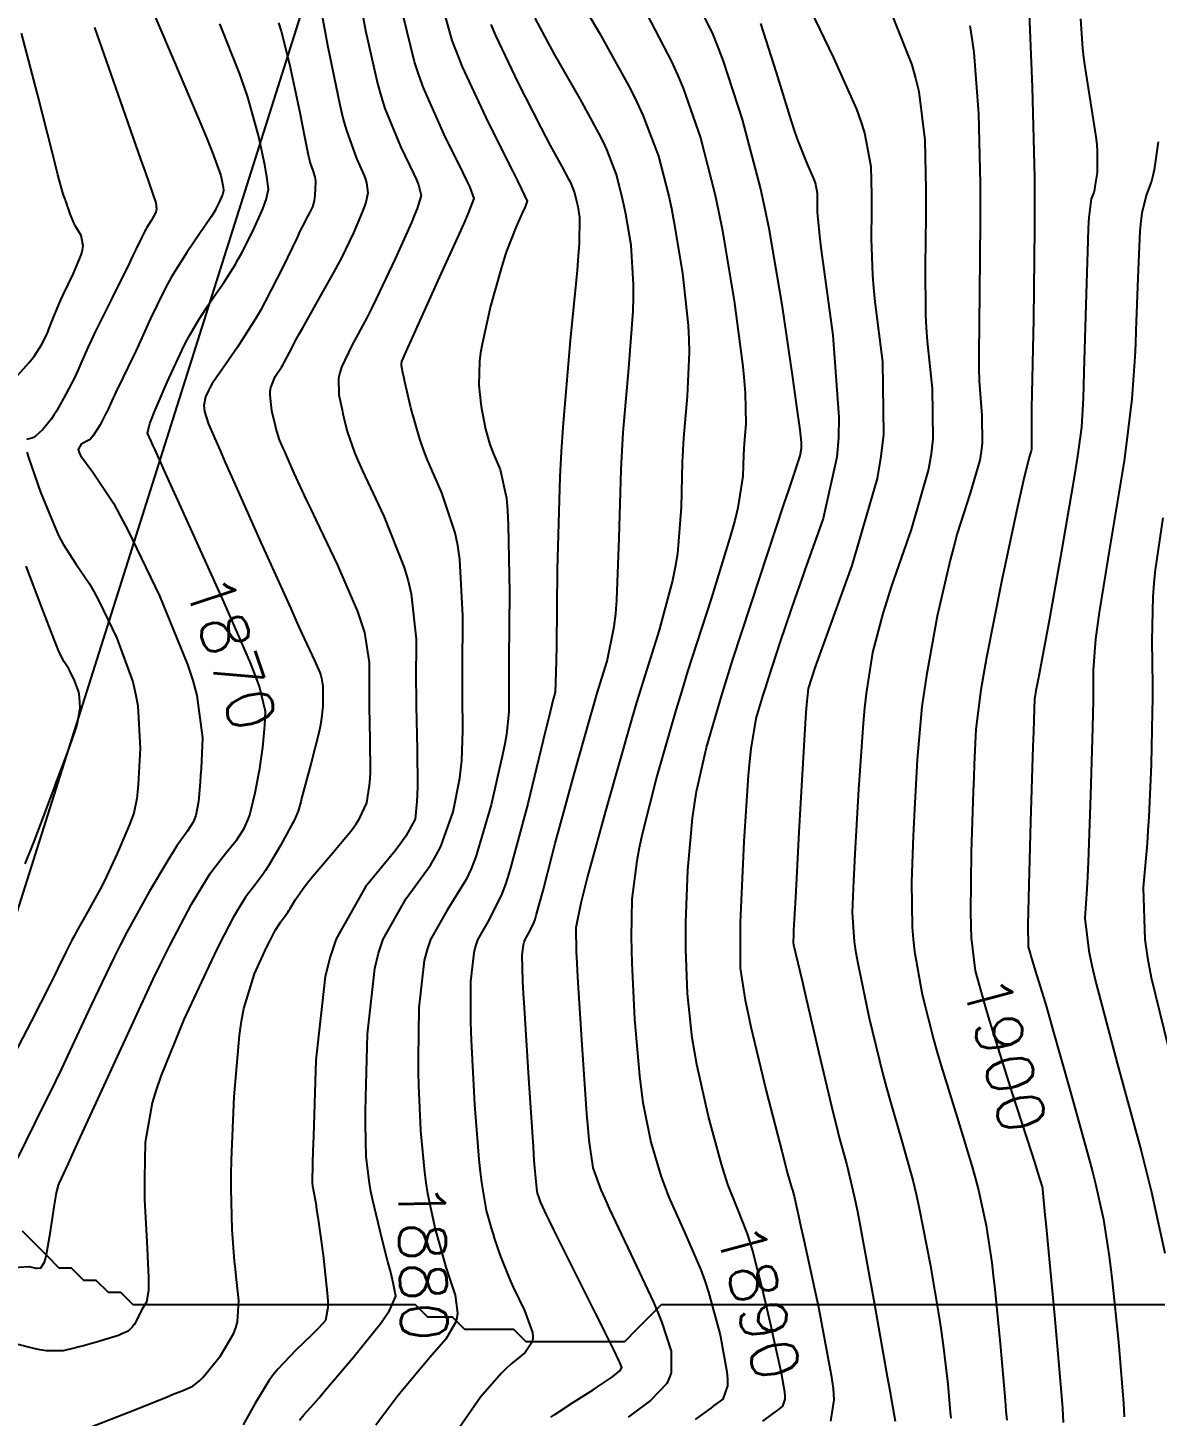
# Model space of a CAD drawing. Header units: metres. Extents: x 837475 to 838479, y 1189012 to 1191015.
# Drawn here: x 838097.3 to 838189.3, y 1189461.3 to 1189574.2 of the extents above; entities that cross this region are included whole.
import ezdxf

# ---------------------------------------------------------------- set-up
doc = ezdxf.new("R2010")
doc.units = ezdxf.units.M
doc.header["$LTSCALE"] = 0.3
for name, color, linetype in [('CORREDORVIA', 70, 'Continuous'), ('COTAS 10', 1, 'Continuous'), ('COTAS INT', 252, 'Continuous'), ('DRENAJE', 5, 'Continuous')]:
    doc.layers.add(name, color=color, linetype=linetype)
doc.styles.get("Standard").update_dxf_attribs({"font": 'simplex.shx'})

msp = doc.modelspace()

# ---------------------------------------------------------------- linework, layer by layer
at = {"layer": 'CORREDORVIA'}
msp.add_lwpolyline([(837910.67578, 1191000.96488), (838157.033, 1190996.193), (838237.174, 1190821.339), (838237.001, 1190602.875), (838240.0305, 1190437.1985), (838223.5365, 1190366.2715), (838212.196, 1190288.9195), (838227.642, 1189916.876), (838080.482, 1189451.8445), (837860.4834, 1189307.12351), (837593.19071, 1189234.39948), (837744.4868, 1189686.6093), (837750.277, 1189933.973), (837710.4905, 1190057.959), (837731.595, 1190134.414), (837885.383, 1190229.429), (837983.18356, 1190344.11971), (837817.55386, 1190502.18733), (837798.03286, 1190660.16958), (837963.57418, 1190795.98182)], close=True, dxfattribs=at)
at = {"layer": 'COTAS 10'}
for points in [[(838130.953, 1189576.42), (838131.862, 1189573.198), (838132.25, 1189572.157), (838132.698, 1189571.052), (838134.811, 1189566.528), (838136.82, 1189562.535), (838137.203, 1189561.766), (838137.51, 1189561.143), (838137.995, 1189560.108), (838137.849, 1189559.731), (838137.759, 1189559.523), (838137.647, 1189559.271), (838137.066, 1189557.986), (838136.312, 1189556.043), (838136.091, 1189555.376), (838135.865, 1189554.653), (838135.007, 1189551.576), (838134.317, 1189548.497), (838134.198, 1189547.773), (838134.11, 1189547.105), (838134.051, 1189545.153), (838134.223, 1189543.636), (838134.28, 1189543.242), (838134.341, 1189542.858), (838134.6, 1189541.563), (838134.955, 1189540.318), (838135.079, 1189539.966), (838135.213, 1189539.611), (838135.785, 1189538.303), (838136.292, 1189535.961), (838136.383, 1189534.955), (838136.454, 1189533.793), (838136.536, 1189528.303), (838136.497, 1189522.854), (838136.492, 1189521.718), (838136.49, 1189520.743), (838136.503, 1189518.569), (838136.299, 1189516.729), (838136.16, 1189515.965), (838135.985, 1189515.092), (838135.057, 1189511.018), (838133.799, 1189506.789), (838133.417, 1189505.817), (838133.02, 1189504.931), (838131.466, 1189502.45), (838130.112, 1189500.064), (838129.842, 1189499.238), (838129.617, 1189498.341), (838129.183, 1189494.504), (838129.117, 1189490.351), (838129.124, 1189489.256), (838129.142, 1189488.183), (838129.297, 1189484.556), (838129.299, 1189484.504), (838129.624, 1189481.129), (838129.749, 1189480.249), (838129.888, 1189479.392), (838130.513, 1189476.493), (838131.198, 1189473.997), (838131.375, 1189473.395), (838131.546, 1189472.83), (838132.116, 1189471.112), (838132.324, 1189469.673), (838132.267, 1189469.285), (838132.16, 1189468.901), (838131.358, 1189467.555), (838130.075, 1189466.045), (838129.665, 1189465.56), (838129.231, 1189465.044), (838127.464, 1189462.937), (838125.682, 1189460.542)], [(838157.176, 1189460.885), (838158.008, 1189461.491), (838158.194, 1189461.628), (838158.361, 1189461.752), (838158.803, 1189462.087), (838158.978, 1189462.653), (838158.977, 1189462.922), (838158.953, 1189463.239), (838158.687, 1189464.791), (838158.203, 1189466.974), (838158.042, 1189467.69), (838157.869, 1189468.454), (838157.148, 1189471.615), (838156.357, 1189474.712), (838156.141, 1189475.436), (838155.926, 1189476.102), (838155.159, 1189478.026), (838154.326, 1189480.136), (838154.07, 1189480.919), (838154.045, 1189481.001), (838153.803, 1189481.789), (838152.746, 1189485.652), (838151.795, 1189489.878), (838151.595, 1189490.978), (838151.423, 1189492.046), (838151.029, 1189495.652), (838150.903, 1189499.262), (838150.9, 1189500.334), (838150.91, 1189501.438), (838151.063, 1189505.686), (838151.441, 1189509.928), (838151.594, 1189511.029), (838151.768, 1189512.097), (838152.57, 1189515.686), (838153.802, 1189519.846), (838154.247, 1189521.274), (838154.738, 1189522.823), (838156.884, 1189529.412), (838158.879, 1189535.43), (838159.275, 1189536.618), (838159.602, 1189537.598), (838160.215, 1189539.412), (838160.317, 1189540.016), (838160.322, 1189540.234), (838160.317, 1189540.474), (838160.215, 1189541.523), (838159.89, 1189543.782), (838159.745, 1189544.785), (838159.575, 1189545.951), (838158.763, 1189551.523), (838157.677, 1189557.898), (838157.335, 1189559.57), (838156.974, 1189561.202), (838155.522, 1189566.759), (838153.966, 1189571.512), (838153.54, 1189572.638), (838153.117, 1189573.681), (838151.605, 1189576.759)], [(838178.846, 1189575.392), (838179.097, 1189569.386), (838179.265, 1189562.021), (838179.282, 1189559.977), (838179.285, 1189557.931), (838179.189, 1189550.522), (838179.054, 1189544.472), (838179.033, 1189543.283), (838179.019, 1189542.304), (838179.03, 1189540.522), (838179.037, 1189540.085), (838179.021, 1189539.954), (838178.997, 1189539.819), (838178.846, 1189539.294), (838178.383, 1189537.424), (838178.162, 1189536.441), (838177.901, 1189535.256), (838176.626, 1189529.294), (838175.365, 1189523.007), (838175.114, 1189521.616), (838174.905, 1189520.378), (838174.503, 1189517.171), (838174.366, 1189514.29), (838174.325, 1189513.256), (838174.281, 1189512.121), (838174.111, 1189507.171), (838174.055, 1189502.274), (838174.083, 1189501.172), (838174.086, 1189501.126), (838174.13, 1189500.18), (838174.457, 1189497.517), (838175.193, 1189494.8), (838175.498, 1189493.775), (838175.846, 1189492.632), (838177.466, 1189487.517), (838178.999, 1189482.773), (838179.292, 1189481.864), (838179.529, 1189481.129), (838179.909, 1189479.937), (838179.922, 1189479.827), (838179.927, 1189479.774), (838179.933, 1189479.712), (838179.96, 1189479.411), (838180.123, 1189477.666), (838180.215, 1189476.695), (838180.327, 1189475.511), (838180.9, 1189469.474), (838181.447, 1189463.227), (838181.543, 1189461.912), (838181.615, 1189460.777)], [(838095.789, 1189473.35), (838097.461, 1189473.443), (838097.895, 1189473.346), (838098.002, 1189473.333), (838098.103, 1189473.327), (838098.42, 1189473.353), (838098.706, 1189473.82), (838098.786, 1189474.091), (838098.868, 1189474.424), (838099.168, 1189476.137), (838099.434, 1189477.931), (838099.493, 1189478.314), (838099.547, 1189478.647), (838099.688, 1189479.44), (838099.784, 1189479.846), (838099.809, 1189479.936), (838099.832, 1189480.015), (838099.909, 1189480.219), (838100.653, 1189481.834), (838101.097, 1189482.803), (838101.645, 1189483.998), (838104.48, 1189490.199), (838107.562, 1189496.82), (838108.265, 1189498.28), (838108.902, 1189499.578), (838110.657, 1189502.92), (838111.891, 1189504.946), (838112.199, 1189505.415), (838112.492, 1189505.844), (838113.429, 1189507.059), (838114.176, 1189507.949), (838114.348, 1189508.172), (838114.506, 1189508.386), (838114.955, 1189509.075), (838115.307, 1189509.903), (838115.404, 1189510.204), (838115.502, 1189510.536), (838115.851, 1189511.993), (838116.157, 1189513.566), (838116.227, 1189513.97), (838116.29, 1189514.362), (838116.465, 1189515.666), (838116.58, 1189516.857), (838116.606, 1189517.178), (838116.63, 1189517.496), (838116.694, 1189518.61), (838116.209, 1189520.63), (838115.886, 1189521.518), (838115.482, 1189522.55), (838113.341, 1189527.464), (838110.985, 1189532.626), (838110.495, 1189533.703), (838110.444, 1189533.814), (838109.952, 1189534.898), (838108.578, 1189537.94), (838107.708, 1189539.884), (838107.534, 1189540.275), (838107.388, 1189540.602), (838107.102, 1189541.254), (838107.285, 1189542.031), (838107.435, 1189542.438), (838107.628, 1189542.928), (838108.683, 1189545.389), (838109.898, 1189548.013), (838110.192, 1189548.605), (838110.468, 1189549.139), (838111.309, 1189550.583), (838112.059, 1189551.684), (838112.276, 1189552.002), (838112.498, 1189552.325), (838113.335, 1189553.539), (838114.222, 1189554.944), (838114.474, 1189555.388), (838114.73, 1189555.855), (838115.681, 1189557.743), (838116.463, 1189559.499), (838116.613, 1189559.884), (838116.733, 1189560.226), (838116.926, 1189561.093), (838116.805, 1189562.115), (838116.728, 1189562.555), (838116.632, 1189563.062), (838116.128, 1189565.456), (838115.261, 1189568.575), (838114.936, 1189569.538), (838114.575, 1189570.544), (838112.965, 1189574.539)]]:
    msp.add_lwpolyline(points, dxfattribs=at)
at = {"layer": 'COTAS INT'}
for points in [[(838124.085, 1189578.021), (838124.83, 1189573.997), (838125.799, 1189569.691), (838126.1, 1189568.638), (838126.416, 1189567.646), (838127.679, 1189564.568), (838128.764, 1189562.322), (838128.968, 1189561.855), (838129.131, 1189561.455), (838129.37, 1189560.57), (838129.023, 1189559.509), (838128.816, 1189558.998), (838128.561, 1189558.393), (838127.237, 1189555.422), (838125.7, 1189552.163), (838125.311, 1189551.376), (838124.938, 1189550.638), (838123.72, 1189548.39), (838122.878, 1189546.602), (838122.741, 1189546.154), (838122.645, 1189545.726), (838122.649, 1189544.353), (838122.921, 1189543.144), (838122.995, 1189542.82), (838123.068, 1189542.5), (838123.326, 1189541.385), (838123.938, 1189539.668), (838124.235, 1189538.969), (838124.586, 1189538.173), (838126.315, 1189534.49), (838127.987, 1189530.331), (838128.304, 1189529.235), (838128.557, 1189528.163), (838128.942, 1189524.49), (838128.936, 1189520.973), (838128.943, 1189519.999), (838128.953, 1189519.025), (838129.022, 1189515.507), (838129.054, 1189512.5), (838129.041, 1189511.848), (838129.019, 1189511.275), (838128.861, 1189509.859), (838128.11, 1189508.465), (838127.715, 1189507.906), (838127.238, 1189507.271), (838124.838, 1189504.353), (838122.433, 1189500.114), (838121.953, 1189498.647), (838121.553, 1189497.053), (838120.782, 1189490.235), (838120.588, 1189484.048), (838120.552, 1189482.852), (838120.523, 1189481.88), (838120.485, 1189480.235), (838120.511, 1189480.024), (838120.523, 1189479.957), (838120.537, 1189479.885), (838120.607, 1189479.592), (838120.777, 1189478.6), (838120.853, 1189478.087), (838120.943, 1189477.472), (838121.377, 1189474.39), (838121.724, 1189471.288), (838121.76, 1189470.66), (838121.769, 1189470.131), (838121.585, 1189469.055), (838120.995, 1189468.43), (838120.748, 1189468.186), (838120.466, 1189467.911), (838119.148, 1189466.66), (838117.693, 1189465.107), (838117.325, 1189464.641), (838116.973, 1189464.16), (838115.824, 1189462.293), (838114.882, 1189460.585)], [(838141.568, 1189577.709), (838143.885, 1189573.778), (838146.369, 1189569.28), (838146.918, 1189568.167), (838147.408, 1189567.111), (838148.676, 1189563.778), (838149.511, 1189560.519), (838149.726, 1189559.511), (838149.935, 1189558.456), (838150.634, 1189554.265), (838151.091, 1189549.999), (838151.148, 1189548.897), (838151.174, 1189547.83), (838151.017, 1189544.265), (838150.723, 1189540.847), (838150.663, 1189539.873), (838150.613, 1189538.887), (838150.509, 1189535.228), (838150.21, 1189531.421), (838150.036, 1189530.342), (838149.823, 1189529.252), (838148.725, 1189525.228), (838147.251, 1189520.555), (838146.802, 1189519.056), (838146.334, 1189517.469), (838144.494, 1189510.996), (838142.91, 1189505.173), (838142.605, 1189503.995), (838142.356, 1189503.005), (838141.939, 1189500.996), (838141.987, 1189499.063), (838142.033, 1189498.119), (838142.092, 1189496.999), (838142.423, 1189491.481), (838142.82, 1189485.888), (838142.921, 1189484.721), (838143.019, 1189483.72), (838143.339, 1189481.481), (838143.994, 1189479.7), (838144.302, 1189478.987), (838144.666, 1189478.18), (838146.436, 1189474.469), (838148.231, 1189470.621), (838148.611, 1189469.727), (838148.939, 1189468.907), (838149.699, 1189466.563), (838149.702, 1189464.816), (838149.553, 1189464.372), (838149.34, 1189463.945), (838148.026, 1189462.546), (838146.533, 1189461.443), (838146.206, 1189461.202)], [(838106.818, 1189577.223), (838109.203, 1189571.619), (838111.52, 1189566.182), (838111.978, 1189565.076), (838112.355, 1189564.143), (838113.054, 1189562.212), (838113.197, 1189561.534), (838113.224, 1189561.39), (838113.246, 1189561.266), (838113.28, 1189560.976), (838113.225, 1189560.731), (838113.191, 1189560.634), (838113.149, 1189560.525), (838112.928, 1189560.027), (838112.658, 1189559.493), (838112.586, 1189559.361), (838112.514, 1189559.235), (838112.263, 1189558.837), (838111.812, 1189558.177), (838111.614, 1189557.886), (838111.385, 1189557.549), (838110.293, 1189555.938), (838109.05, 1189553.95), (838108.726, 1189553.374), (838108.41, 1189552.787), (838107.339, 1189550.577), (838106.382, 1189548.457), (838106.136, 1189547.927), (838105.9, 1189547.422), (838105.119, 1189545.803), (838104.519, 1189544.582), (838104.396, 1189544.328), (838104.293, 1189544.11), (838104.078, 1189543.624), (838103.893, 1189543.21), (838103.808, 1189543.037), (838103.71, 1189542.839), (838103.232, 1189541.913), (838102.648, 1189541.009), (838102.481, 1189540.824), (838102.312, 1189540.668), (838101.686, 1189540.341), (838101.443, 1189539.908), (838101.516, 1189539.686), (838101.649, 1189539.419), (838102.636, 1189538.085), (838104.309, 1189535.55), (838104.875, 1189534.527), (838105.486, 1189533.365), (838108.062, 1189528.005), (838110.344, 1189522.42), (838110.769, 1189521.115), (838111.105, 1189519.915), (838111.568, 1189516.454), (838111.444, 1189513.973), (838111.408, 1189513.391), (838111.372, 1189512.855), (838111.238, 1189511.295), (838111.013, 1189510.148), (838110.919, 1189509.872), (838110.812, 1189509.613), (838110.311, 1189508.829), (838109.482, 1189507.68), (838109.167, 1189507.192), (838108.816, 1189506.631), (838107.241, 1189503.988), (838105.405, 1189500.65), (838104.888, 1189499.65), (838104.368, 1189498.618), (838102.462, 1189494.614), (838100.588, 1189490.588), (838100.088, 1189489.541), (838099.597, 1189488.524), (838097.891, 1189485.095), (838096.514, 1189482.268)], [(838102.498, 1189460.418), (838105.557, 1189461.618), (838108.627, 1189462.839), (838109.245, 1189463.085), (838109.762, 1189463.293), (838110.788, 1189463.712), (838111.356, 1189464.191), (838111.584, 1189464.437), (838111.842, 1189464.731), (838113.028, 1189466.199), (838114.098, 1189467.976), (838114.283, 1189468.464), (838114.42, 1189468.951), (838114.512, 1189470.697), (838114.296, 1189472.637), (838114.238, 1189473.246), (838114.182, 1189473.886), (838113.986, 1189476.457), (838113.894, 1189479.803), (838113.903, 1189480.931), (838113.927, 1189482.147), (838114.139, 1189487.268), (838114.58, 1189492.264), (838114.749, 1189493.401), (838114.937, 1189494.432), (838115.784, 1189497.268), (838116.641, 1189499.109), (838116.835, 1189499.513), (838117.011, 1189499.872), (838117.489, 1189500.785), (838117.821, 1189501.329), (838117.904, 1189501.455), (838117.982, 1189501.57), (838118.234, 1189501.897), (838118.509, 1189502.268), (838118.603, 1189502.411), (838118.704, 1189502.572), (838119.13, 1189503.3), (838119.884, 1189504.393), (838120.191, 1189504.785), (838120.54, 1189505.215), (838122.156, 1189507.087), (838123.737, 1189509.005), (838124.063, 1189509.463), (838124.342, 1189509.89), (838124.947, 1189511.168), (838125.167, 1189512.602), (838125.202, 1189513.127), (838125.226, 1189513.708), (838125.221, 1189516.268), (838125.163, 1189519.015), (838125.153, 1189519.713), (838125.146, 1189520.384), (838125.145, 1189522.583), (838124.763, 1189525.029), (838124.515, 1189525.856), (838124.207, 1189526.748), (838122.583, 1189530.507), (838120.809, 1189534.2), (838120.405, 1189535.05), (838120.04, 1189535.824), (838119.037, 1189537.996), (838118.396, 1189539.433), (838118.258, 1189539.745), (838118.137, 1189540.019), (838117.845, 1189540.697), (838117.639, 1189541.322), (838117.573, 1189541.563), (838117.502, 1189541.834), (838117.213, 1189543.056), (838117.063, 1189544.345), (838117.08, 1189544.657), (838117.123, 1189544.949), (838117.489, 1189545.844), (838117.99, 1189546.615), (838118.117, 1189546.829), (838118.24, 1189547.044), (838118.642, 1189547.821), (838119.22, 1189548.929), (838119.452, 1189549.352), (838119.717, 1189549.825), (838120.936, 1189551.955), (838122.255, 1189554.307), (838122.582, 1189554.922), (838122.893, 1189555.52), (838123.879, 1189557.547), (838124.594, 1189559.215), (838124.734, 1189559.587), (838124.85, 1189559.921), (838125.058, 1189560.802), (838124.941, 1189561.611), (838124.851, 1189561.899), (838124.736, 1189562.215), (838124.113, 1189563.588), (838123.276, 1189565.943), (838123.025, 1189566.879), (838122.767, 1189567.938), (838121.769, 1189572.786), (838120.919, 1189577.357)], [(838147.745, 1189575.268), (838149.743, 1189571.48), (838150.229, 1189570.402), (838150.687, 1189569.312), (838152.099, 1189565.268), (838153.262, 1189560.724), (838153.563, 1189559.318), (838153.854, 1189557.847), (838154.829, 1189552.002), (838155.531, 1189546.658), (838155.651, 1189545.503), (838155.738, 1189544.49), (838155.782, 1189542.002), (838155.644, 1189540.398), (838155.616, 1189539.94), (838155.593, 1189539.478), (838155.544, 1189537.759), (838155.134, 1189535.159), (838154.883, 1189534.139), (838154.572, 1189532.99), (838152.95, 1189527.759), (838151.048, 1189521.851), (838150.561, 1189520.275), (838150.09, 1189518.725), (838148.532, 1189513.341), (838147.339, 1189508.635), (838147.099, 1189507.512), (838146.899, 1189506.466), (838146.501, 1189503.341), (838146.449, 1189500.25), (838146.466, 1189499.227), (838146.498, 1189498.131), (838146.726, 1189493.566), (838147.121, 1189488.967), (838147.258, 1189487.849), (838147.407, 1189486.799), (838148.043, 1189483.566), (838148.899, 1189480.745), (838149.186, 1189479.953), (838149.496, 1189479.158), (838150.797, 1189476.247), (838152.121, 1189473.178), (838152.445, 1189472.282), (838152.75, 1189471.366), (838153.699, 1189467.89), (838154.235, 1189464.894), (838154.28, 1189464.28), (838154.281, 1189463.76), (838153.911, 1189462.66), (838153.163, 1189462.11), (838152.926, 1189461.937), (838152.675, 1189461.754), (838151.661, 1189461.017)], [(838161.044, 1189575.659), (838162.928, 1189571.788), (838164.787, 1189567.603), (838165.149, 1189566.607), (838165.444, 1189565.682), (838165.957, 1189562.928), (838166.009, 1189560.631), (838166.015, 1189559.993), (838166.016, 1189559.355), (838165.985, 1189557.043), (838166.092, 1189554.101), (838166.179, 1189553.065), (838166.292, 1189551.933), (838166.906, 1189547.043), (838166.998, 1189541.146), (838166.781, 1189539.379), (838166.459, 1189537.552), (838164.42, 1189530.471), (838162.214, 1189524.397), (838161.786, 1189523.206), (838161.438, 1189522.228), (838160.842, 1189520.471), (838160.722, 1189519.173), (838160.674, 1189518.485), (838160.62, 1189517.655), (838160.371, 1189513.469), (838160.109, 1189508.824), (838160.046, 1189507.704), (838159.987, 1189506.656), (838159.812, 1189503.469), (838159.695, 1189501.257), (838159.673, 1189500.823), (838159.656, 1189500.466), (838159.634, 1189499.823), (838159.668, 1189499.605), (838159.687, 1189499.516), (838159.709, 1189499.416), (838159.823, 1189498.951), (838160.198, 1189497.378), (838160.386, 1189496.578), (838160.609, 1189495.62), (838161.72, 1189490.848), (838162.888, 1189485.918), (838163.149, 1189484.862), (838163.382, 1189483.939), (838163.996, 1189481.72), (838164.604, 1189479.182), (838164.833, 1189478.059), (838165.089, 1189476.753), (838166.231, 1189470.516), (838167.291, 1189464.521), (838167.494, 1189463.367), (838167.657, 1189462.432), (838167.923, 1189460.885)], [(838117.754, 1189574.638), (838117.957, 1189573.952), (838118.637, 1189571.254), (838119.211, 1189568.605), (838119.348, 1189567.95), (838119.476, 1189567.329), (838119.861, 1189565.369), (838120.163, 1189563.888), (838120.239, 1189563.568), (838120.312, 1189563.289), (838120.547, 1189562.608), (838120.708, 1189562.108), (838120.734, 1189561.943), (838120.751, 1189561.767), (838120.746, 1189561.033), (838120.676, 1189560.332), (838120.652, 1189560.176), (838120.627, 1189560.037), (838120.52, 1189559.671), (838120.388, 1189559.399), (838120.347, 1189559.319), (838120.303, 1189559.236), (838120.126, 1189558.92), (838119.698, 1189558.079), (838119.495, 1189557.665), (838119.257, 1189557.172), (838118.093, 1189554.74), (838116.676, 1189551.952), (838116.277, 1189551.235), (838115.877, 1189550.542), (838114.407, 1189548.24), (838113.184, 1189546.473), (838112.938, 1189546.118), (838112.733, 1189545.82), (838112.326, 1189545.229), (838112.158, 1189544.94), (838112.102, 1189544.833), (838112.044, 1189544.715), (838111.801, 1189544.19), (838111.677, 1189543.486), (838111.694, 1189543.255), (838111.732, 1189543.008), (838112.055, 1189541.986), (838112.994, 1189539.823), (838113.421, 1189538.858), (838113.92, 1189537.734), (838116.325, 1189532.35), (838118.744, 1189526.972), (838119.251, 1189525.852), (838119.687, 1189524.891), (838120.677, 1189522.753), (838121.102, 1189521.768), (838121.183, 1189521.534), (838121.248, 1189521.318), (838121.348, 1189520.677), (838121.348, 1189520.101), (838121.35, 1189519.925), (838121.353, 1189519.742), (838121.368, 1189519.022), (838121.234, 1189517.853), (838121.142, 1189517.387), (838121.026, 1189516.859), (838120.412, 1189514.435), (838119.783, 1189512.112), (838119.658, 1189511.647), (838119.555, 1189511.259), (838119.361, 1189510.499), (838119.105, 1189509.916), (838118.963, 1189509.639), (838118.789, 1189509.312), (838117.903, 1189507.712), (838116.924, 1189506.043), (838116.691, 1189505.673), (838116.474, 1189505.342), (838115.832, 1189504.478), (838115.237, 1189503.707), (838115.051, 1189503.435), (838114.856, 1189503.138), (838114.073, 1189501.853), (838112.943, 1189499.697), (838112.529, 1189498.851), (838112.071, 1189497.896), (838110.049, 1189493.55), (838108.162, 1189488.944), (838107.789, 1189487.825), (838107.481, 1189486.775), (838106.907, 1189483.55), (838106.833, 1189480.621), (838106.839, 1189479.758), (838106.858, 1189478.872), (838107.022, 1189475.482), (838107.168, 1189472.574), (838107.174, 1189471.992), (838107.166, 1189471.506), (838107.012, 1189470.556), (838106.754, 1189470.172), (838106.68, 1189470.044), (838106.604, 1189469.905), (838106.321, 1189469.325), (838106.02, 1189468.761), (838105.934, 1189468.634), (838105.846, 1189468.519), (838105.516, 1189468.208), (838104.957, 1189467.942), (838104.724, 1189467.855), (838104.458, 1189467.763), (838103.217, 1189467.384), (838101.869, 1189467.01), (838101.534, 1189466.92), (838101.217, 1189466.837), (838100.215, 1189466.588), (838098.863, 1189466.604), (838098.326, 1189466.688), (838097.718, 1189466.806), (838094.936, 1189467.52)], [(838102.785, 1189574.242), (838104.686, 1189568.83), (838106.523, 1189563.548), (838106.887, 1189562.499), (838107.189, 1189561.629), (838107.761, 1189559.98), (838107.811, 1189559.471), (838107.783, 1189559.319), (838107.738, 1189559.163), (838107.427, 1189558.562), (838107.046, 1189557.97), (838106.957, 1189557.82), (838106.874, 1189557.675), (838106.635, 1189557.203), (838106.145, 1189556.18), (838105.905, 1189555.689), (838105.619, 1189555.108), (838104.206, 1189552.256), (838102.789, 1189549.374), (838102.5, 1189548.774), (838102.256, 1189548.259), (838101.748, 1189547.112), (838101.419, 1189546.338), (838101.287, 1189546.059), (838101.137, 1189545.751), (838100.45, 1189544.405), (838099.674, 1189543.037), (838099.469, 1189542.716), (838099.268, 1189542.419), (838098.575, 1189541.557), (838097.965, 1189541.005), (838097.816, 1189540.905), (838097.675, 1189540.828), (838097.239, 1189540.737)], [(838119.449, 1189460.943), (838119.821, 1189461.395), (838120.633, 1189462.295), (838121.03, 1189462.755), (838121.501, 1189463.306), (838123.823, 1189466.057), (838126.067, 1189468.859), (838126.489, 1189469.441), (838126.733, 1189469.804), (838126.824, 1189469.94), (838127.311, 1189471.045), (838127.083, 1189472.127), (838126.967, 1189472.611), (838126.827, 1189473.175), (838126.655, 1189473.846), (838126.129, 1189475.88), (838125.423, 1189478.838), (838125.278, 1189479.562), (838125.155, 1189480.245), (838124.892, 1189482.369), (838124.833, 1189485.032), (838124.838, 1189486.054), (838124.853, 1189487.2), (838124.983, 1189492.369), (838125.585, 1189497.697), (838125.897, 1189498.943), (838126.272, 1189500.089), (838128.152, 1189503.401), (838130.129, 1189506.101), (838130.566, 1189506.861), (838130.955, 1189507.627), (838131.959, 1189510.439), (838132.502, 1189513.184), (838132.6, 1189513.907), (838132.676, 1189514.614), (838132.762, 1189517.038), (838132.722, 1189519.884), (838132.717, 1189520.859), (838132.716, 1189521.914), (838132.739, 1189526.397), (838132.506, 1189530.978), (838132.344, 1189532.095), (838132.14, 1189533.146), (838131.05, 1189536.397), (838129.833, 1189539.175), (838129.549, 1189539.929), (838129.287, 1189540.676), (838128.532, 1189543.318), (838128.042, 1189545.425), (838127.948, 1189545.834), (838127.872, 1189546.167), (838127.747, 1189546.743), (838127.75, 1189546.844), (838127.754, 1189546.879), (838127.761, 1189546.917), (838127.797, 1189547.077), (838128.279, 1189548.195), (838128.566, 1189548.836), (838128.921, 1189549.621), (838130.757, 1189553.653), (838132.588, 1189557.703), (838132.939, 1189558.498), (838133.222, 1189559.152), (838133.683, 1189560.339), (838133.321, 1189561.299), (838133.085, 1189561.811), (838132.792, 1189562.429), (838131.245, 1189565.548), (838129.557, 1189569.349), (838129.175, 1189570.398), (838128.83, 1189571.444), (838127.892, 1189575.209)], [(838135.038, 1189574.485), (838135.414, 1189573.597), (838137.228, 1189569.78), (838139.096, 1189566.12), (838139.506, 1189565.33), (838139.87, 1189564.638), (838140.797, 1189562.946), (838141.336, 1189561.973), (838141.454, 1189561.733), (838141.56, 1189561.507), (838141.831, 1189560.797), (838142.007, 1189560.11), (838142.053, 1189559.897), (838142.097, 1189559.674), (838142.244, 1189558.79), (838142.212, 1189556.68), (838142.143, 1189555.684), (838142.048, 1189554.511), (838141.486, 1189548.79), (838140.88, 1189541.746), (838140.757, 1189539.739), (838140.653, 1189537.707), (838140.44, 1189530.165), (838140.362, 1189523.945), (838140.343, 1189522.747), (838140.326, 1189521.776), (838140.275, 1189520.165), (838140.223, 1189520), (838140.206, 1189519.942), (838140.188, 1189519.879), (838140.11, 1189519.604), (838139.739, 1189518.111), (838139.536, 1189517.28), (838139.289, 1189516.268), (838138.034, 1189511.102), (838136.599, 1189505.767), (838136.238, 1189504.649), (838135.893, 1189503.685), (838134.78, 1189501.498), (838133.952, 1189500.039), (838133.787, 1189499.534), (838133.649, 1189498.985), (838133.384, 1189496.638), (838133.382, 1189493.503), (838133.411, 1189492.457), (838133.452, 1189491.335), (838133.706, 1189486.638), (838134.057, 1189482.154), (838134.159, 1189481.166), (838134.263, 1189480.287), (838134.656, 1189478.025), (838135.083, 1189476.506), (838135.208, 1189476.096), (838135.336, 1189475.69), (838135.824, 1189474.261), (838136.434, 1189472.735), (838136.638, 1189472.268), (838136.858, 1189471.782), (838137.782, 1189469.865), (838138.412, 1189468.1), (838138.447, 1189467.71), (838138.421, 1189467.362), (838137.825, 1189466.461), (838136.665, 1189465.525), (838136.284, 1189465.156), (838135.877, 1189464.739), (838134.191, 1189462.833), (838132.246, 1189459.997)], [(838139.913, 1189461.194), (838140.232, 1189461.416), (838141.766, 1189462.415), (838143.364, 1189463.434), (838143.724, 1189463.67), (838144.048, 1189463.884), (838144.919, 1189464.489), (838145.427, 1189464.891), (838145.521, 1189464.977), (838145.596, 1189465.053), (838145.7, 1189465.236), (838145.585, 1189465.518), (838145.522, 1189465.656), (838145.445, 1189465.819), (838145.055, 1189466.625), (838144.269, 1189468.209), (838143.942, 1189468.863), (838143.568, 1189469.61), (838141.826, 1189473.088), (838140.154, 1189476.437), (838139.825, 1189477.104), (838139.555, 1189477.656), (838139.061, 1189478.71), (838138.952, 1189479.031), (838138.923, 1189479.122), (838138.895, 1189479.215), (838138.799, 1189479.556), (838138.638, 1189481.181), (838138.569, 1189482.082), (838138.489, 1189483.179), (838138.114, 1189488.773), (838137.762, 1189494.486), (838137.697, 1189495.659), (838137.647, 1189496.655), (838137.585, 1189498.773), (838137.682, 1189499.63), (838137.732, 1189499.83), (838137.792, 1189500.014), (838138.094, 1189500.547), (838138.501, 1189501.345), (838138.627, 1189501.697), (838138.758, 1189502.106), (838139.282, 1189504.053), (838140.011, 1189506.913), (838140.271, 1189507.896), (838140.558, 1189508.962), (838141.804, 1189513.506), (838143.076, 1189518.01), (838143.379, 1189519.051), (838143.661, 1189520.002), (838144.5, 1189522.696), (838145.075, 1189525.514), (838145.19, 1189526.544), (838145.286, 1189527.683), (838145.475, 1189532.696), (838145.633, 1189538.297), (838145.71, 1189539.806), (838145.801, 1189541.296), (838146.251, 1189546.527), (838146.611, 1189551.171), (838146.645, 1189552.291), (838146.652, 1189553.339), (838146.439, 1189556.527), (838146.016, 1189559.065), (838145.889, 1189559.704), (838145.759, 1189560.314), (838145.254, 1189562.288), (838144.476, 1189564.323), (838144.173, 1189564.973), (838143.832, 1189565.66), (838142.288, 1189568.452), (838140.639, 1189571.305), (838140.233, 1189572.03), (838139.849, 1189572.726), (838138.646, 1189575.008)], [(838156.988, 1189574.581), (838158.249, 1189570.594), (838159.471, 1189566.635), (838159.756, 1189565.774), (838160.018, 1189565.014), (838160.775, 1189563.12), (838161.267, 1189562.012), (838161.363, 1189561.749), (838161.441, 1189561.504), (838161.577, 1189560.775), (838161.591, 1189560.167), (838161.592, 1189559.998), (838161.592, 1189559.829), (838161.584, 1189559.217), (838161.772, 1189557.311), (838161.895, 1189556.326), (838162.049, 1189555.143), (838162.865, 1189549.217), (838163.364, 1189542.538), (838163.319, 1189540.879), (838163.194, 1189539.302), (838162.082, 1189534.297), (838160.553, 1189530.046), (838160.165, 1189528.945), (838159.793, 1189527.877), (838158.577, 1189524.297), (838157.598, 1189521.289), (838157.374, 1189520.582), (838157.171, 1189519.93), (838156.608, 1189518.03), (838156.197, 1189515.559), (838156.089, 1189514.546), (838155.983, 1189513.39), (838155.625, 1189508.03), (838155.372, 1189502.626), (838155.333, 1189501.442), (838155.308, 1189500.394), (838155.331, 1189497.737), (838155.724, 1189495.126), (838155.932, 1189494.106), (838156.184, 1189492.957), (838157.449, 1189487.737), (838158.708, 1189482.834), (838158.954, 1189481.885), (838159.157, 1189481.114), (838159.52, 1189479.804), (838159.596, 1189479.614), (838159.618, 1189479.548), (838159.639, 1189479.476), (838159.717, 1189479.169), (838160.068, 1189477.576), (838160.262, 1189476.693), (838160.497, 1189475.619), (838161.693, 1189470.144), (838162.738, 1189464.63), (838162.878, 1189463.532), (838162.953, 1189462.618), (838162.684, 1189460.866)], [(838167.733, 1189575.081), (838169.29, 1189571.203), (838169.598, 1189570.121), (838169.854, 1189569.035), (838170.337, 1189565.081), (838170.428, 1189561.094), (838170.437, 1189559.988), (838170.439, 1189558.88), (838170.387, 1189554.87), (838170.413, 1189550.892), (838170.464, 1189549.804), (838170.534, 1189548.723), (838170.947, 1189544.87), (838171.011, 1189540.792), (838170.861, 1189539.57), (838170.638, 1189538.308), (838169.229, 1189533.412), (838167.603, 1189528.739), (838167.245, 1189527.618), (838166.926, 1189526.571), (838166.103, 1189523.412), (838165.582, 1189520.075), (838165.453, 1189518.916), (838165.33, 1189517.655), (838164.942, 1189512.251), (838164.654, 1189507.025), (838164.594, 1189505.876), (838164.543, 1189504.857), (838164.429, 1189502.251), (838164.61, 1189499.86), (838164.744, 1189498.976), (838164.914, 1189497.995), (838165.831, 1189493.652), (838166.94, 1189489.094), (838167.231, 1189487.978), (838167.516, 1189486.926), (838168.486, 1189483.652), (838169.402, 1189480.379), (838169.653, 1189479.327), (838169.902, 1189478.212), (838170.79, 1189473.657), (838171.543, 1189469.136), (838171.707, 1189468.042), (838171.851, 1189467.017), (838172.209, 1189463.886), (838172.414, 1189461.608), (838172.461, 1189461.122)], [(838174, 1189574.382), (838174.188, 1189573.35), (838174.35, 1189572.214), (838174.717, 1189567.234), (838174.847, 1189561.558), (838174.859, 1189559.982), (838174.862, 1189558.405), (838174.788, 1189552.696), (838174.733, 1189547.682), (838174.748, 1189546.543), (838174.777, 1189545.513), (838174.989, 1189542.696), (838175.024, 1189540.439), (838174.941, 1189539.762), (838174.818, 1189539.063), (838174.037, 1189536.353), (838172.993, 1189533.082), (838172.703, 1189532.029), (838172.414, 1189530.913), (838171.365, 1189526.353), (838170.474, 1189521.541), (838170.283, 1189520.266), (838170.118, 1189519.016), (838169.723, 1189514.711), (838169.51, 1189510.657), (838169.459, 1189509.566), (838169.412, 1189508.489), (838169.27, 1189504.711), (838169.332, 1189501.067), (838169.413, 1189500.074), (838169.522, 1189499.088), (838170.144, 1189495.585), (838171.067, 1189491.947), (838171.365, 1189490.877), (838171.681, 1189489.779), (838172.976, 1189485.585), (838174.201, 1189481.576), (838174.473, 1189480.595), (838174.715, 1189479.671), (838175.35, 1189476.797), (838175.796, 1189473.751), (838175.92, 1189472.718), (838176.044, 1189471.602), (838176.496, 1189466.886), (838176.876, 1189462.563), (838176.955, 1189461.695), (838177.023, 1189460.969)], [(838183.017, 1189574.962), (838183.186, 1189572.543), (838183.267, 1189571.814), (838183.364, 1189571.059), (838183.841, 1189568.12), (838184.272, 1189565.36), (838184.34, 1189564.718), (838184.386, 1189564.128), (838184.369, 1189562.442), (838184.198, 1189561.299), (838184.147, 1189561.052), (838184.096, 1189560.835), (838183.897, 1189560.304), (838183.701, 1189558.777), (838183.651, 1189557.933), (838183.603, 1189556.906), (838183.444, 1189551.677), (838183.302, 1189546.246), (838183.264, 1189545.093), (838183.227, 1189544.091), (838183.102, 1189541.739), (838182.779, 1189539.363), (838182.618, 1189538.347), (838182.426, 1189537.175), (838181.474, 1189531.648), (838180.492, 1189526.136), (838180.282, 1189524.973), (838180.097, 1189523.967), (838179.652, 1189521.648), (838179.43, 1189520.554), (838179.386, 1189520.32), (838179.35, 1189520.116), (838179.283, 1189519.631), (838179.222, 1189517.922), (838179.19, 1189516.946), (838179.151, 1189515.753), (838178.952, 1189509.631), (838178.777, 1189503.481), (838178.752, 1189502.27), (838178.738, 1189501.273), (838178.771, 1189499.449), (838178.936, 1189498.841), (838179.004, 1189498.611), (838179.083, 1189498.353), (838179.449, 1189497.196), (838180.131, 1189494.936), (838180.409, 1189493.983), (838180.724, 1189492.887), (838182.185, 1189487.747), (838183.641, 1189482.453), (838183.954, 1189481.26), (838184.228, 1189480.186), (838184.892, 1189477.293), (838185.327, 1189474.47), (838185.457, 1189473.439), (838185.591, 1189472.301), (838186.107, 1189467.293), (838186.518, 1189462.327), (838186.584, 1189461.215)], [(838096.32, 1189545.724), (838097.427, 1189546.956), (838097.673, 1189547.258), (838097.893, 1189547.543), (838098.47, 1189548.427), (838098.862, 1189549.231), (838098.966, 1189549.464), (838099.068, 1189549.702), (838099.419, 1189550.6), (838099.873, 1189551.713), (838100.04, 1189552.087), (838100.225, 1189552.489), (838101.04, 1189554.177), (838101.706, 1189555.801), (838101.797, 1189556.162), (838101.847, 1189556.485), (838101.689, 1189557.333), (838101.3, 1189557.953), (838101.204, 1189558.132), (838101.113, 1189558.314), (838100.828, 1189559), (838100.622, 1189559.579), (838100.581, 1189559.694), (838100.547, 1189559.789), (838100.484, 1189559.97), (838100.434, 1189560.113), (838100.409, 1189560.185), (838100.379, 1189560.271), (838100.23, 1189560.699), (838099.8, 1189562.259), (838099.592, 1189563.059), (838099.345, 1189564.02), (838098.136, 1189568.817), (838096.841, 1189573.798)], [(838189.352, 1189564.933), (838189.009, 1189562.675), (838188.905, 1189562.182), (838188.797, 1189561.747), (838188.376, 1189560.652), (838187.997, 1189559.178), (838187.916, 1189558.503), (838187.845, 1189557.712), (838187.673, 1189553.894), (838187.534, 1189549.598), (838187.483, 1189548.507), (838187.428, 1189547.459), (838187.184, 1189544.027), (838186.743, 1189540.264), (838186.564, 1189539.007), (838186.36, 1189537.657), (838185.417, 1189532.002), (838184.535, 1189526.658), (838184.371, 1189525.504), (838184.241, 1189524.49), (838184.058, 1189522.002), (838184.05, 1189519.482), (838184.031, 1189518.447), (838184.004, 1189517.267), (838183.843, 1189511.787), (838183.645, 1189506.341), (838183.594, 1189505.181), (838183.545, 1189504.173), (838183.382, 1189501.787), (838183.692, 1189499.128), (838183.942, 1189497.947), (838184.262, 1189496.572), (838186.009, 1189490), (838187.947, 1189482.863), (838188.388, 1189481.133), (838188.787, 1189479.509), (838189.884, 1189474.53)], [(838097.281, 1189539.703), (838097.429, 1189539.186), (838098.377, 1189536.451), (838099.592, 1189533.479), (838099.908, 1189532.812), (838100.216, 1189532.213), (838101.256, 1189530.615), (838102.368, 1189528.984), (838102.721, 1189528.365), (838103.093, 1189527.673), (838104.602, 1189524.569), (838105.889, 1189521.015), (838106.121, 1189520.039), (838106.3, 1189519.066), (838106.499, 1189515.585), (838106.327, 1189512.674), (838106.273, 1189512.062), (838106.215, 1189511.533), (838105.981, 1189510.322), (838105.618, 1189509.418), (838105.479, 1189509.082), (838105.323, 1189508.71), (838104.622, 1189507.06), (838103.764, 1189505.184), (838103.509, 1189504.669), (838103.247, 1189504.157), (838102.238, 1189502.323), (838101.32, 1189500.711), (838101.114, 1189500.338), (838100.931, 1189499.997), (838100.444, 1189499.029), (838099.798, 1189497.699), (838099.514, 1189497.13), (838099.184, 1189496.474), (838097.611, 1189493.377), (838095.844, 1189489.953)], [(838189.712, 1189534.358), (838189.103, 1189530.136), (838188.994, 1189529.037), (838188.912, 1189527.968), (838188.832, 1189524.358), (838188.876, 1189520.737), (838188.872, 1189519.661), (838188.861, 1189518.554), (838188.762, 1189514.287), (838188.573, 1189510.032), (838188.506, 1189508.931), (838188.432, 1189507.864), (838188.111, 1189504.287), (838188.252, 1189500.054), (838188.469, 1189498.572), (838188.763, 1189496.956), (838190.468, 1189490)], [(838097.136, 1189506.207), (838097.915, 1189508.169), (838098.11, 1189508.671), (838098.297, 1189509.156), (838098.898, 1189510.759), (838099.487, 1189512.351), (838099.666, 1189512.828), (838099.852, 1189513.322), (838100.579, 1189515.235), (838101.207, 1189517.024), (838101.33, 1189517.439), (838101.431, 1189517.82), (838101.612, 1189518.905), (838101.563, 1189519.768), (838101.519, 1189520.01), (838101.461, 1189520.252), (838101.142, 1189521.134), (838100.768, 1189521.904), (838100.675, 1189522.076), (838100.588, 1189522.229), (838100.312, 1189522.634), (838099.883, 1189523.489), (838099.699, 1189523.927), (838099.486, 1189524.453), (838098.483, 1189527.076), (838097.222, 1189530.428)]]:
    msp.add_lwpolyline(points, dxfattribs=at)
at = {"layer": 'DRENAJE'}
msp.add_polyline3d([(838189.8827, 1189470.33109, 0), (838188.88304, 1189470.33109, 0), (838187.88337, 1189470.33109, 0), (838186.88371, 1189470.33109, 0), (838185.88405, 1189470.33109, 0), (838184.88439, 1189470.33109, 0), (838183.88472, 1189470.33109, 0), (838182.88506, 1189470.33109, 0), (838181.8854, 1189470.33109, 0), (838180.88573, 1189470.33109, 0), (838179.88607, 1189470.33109, 0), (838178.88641, 1189470.33109, 0), (838177.88674, 1189470.33109, 0), (838176.88708, 1189470.33109, 0), (838175.88742, 1189470.33109, 0), (838174.88776, 1189470.33109, 0), (838173.88809, 1189470.33109, 0), (838172.88843, 1189470.33109, 0), (838171.88877, 1189470.33109, 0), (838170.8891, 1189470.33109, 0), (838169.88944, 1189470.33109, 0), (838168.88978, 1189470.33109, 0), (838167.89012, 1189470.33109, 0), (838166.89045, 1189470.33109, 0), (838165.89079, 1189470.33109, 0), (838164.89113, 1189470.33109, 0), (838163.89146, 1189470.33109, 0), (838162.8918, 1189470.33109, 0), (838161.89214, 1189470.33109, 0), (838160.89248, 1189470.33109, 0), (838159.89281, 1189470.33109, 0), (838158.89315, 1189470.33109, 0), (838157.89349, 1189470.33109, 0), (838156.89382, 1189470.33109, 0), (838155.89416, 1189470.33109, 0), (838154.8945, 1189470.33109, 0), (838153.89484, 1189470.33109, 0), (838152.89517, 1189470.33109, 0), (838151.89551, 1189470.33109, 0), (838150.89585, 1189470.33109, 0), (838149.89618, 1189470.33109, 0), (838148.89652, 1189470.33109, 0), (838147.89686, 1189469.33143, 0), (838146.89719, 1189468.33176, 0), (838145.89753, 1189467.3321, 0), (838144.89787, 1189467.3321, 0), (838143.89821, 1189467.3321, 0), (838142.89854, 1189467.3321, 0), (838141.89888, 1189467.3321, 0), (838140.89922, 1189467.3321, 0), (838139.89955, 1189467.3321, 0), (838138.89989, 1189467.3321, 0), (838137.90023, 1189467.3321, 0), (838136.90057, 1189468.33176, 0), (838135.9009, 1189468.33176, 0), (838134.90124, 1189468.33176, 0), (838133.90158, 1189468.33176, 0), (838132.90191, 1189468.33176, 0), (838131.90225, 1189469.33143, 0), (838130.90259, 1189469.33143, 0), (838129.90293, 1189469.33143, 0), (838128.90326, 1189470.33109, 0), (838127.9036, 1189470.33109, 0), (838126.90394, 1189470.33109, 0), (838125.90427, 1189470.33109, 0), (838124.90461, 1189470.33109, 0), (838123.90495, 1189470.33109, 0), (838122.90528, 1189470.33109, 0), (838121.90562, 1189470.33109, 0), (838120.90596, 1189470.33109, 0), (838119.9063, 1189470.33109, 0), (838118.90663, 1189470.33109, 0), (838117.90697, 1189470.33109, 0), (838116.90731, 1189470.33109, 0), (838115.90764, 1189470.33109, 0), (838114.90798, 1189470.33109, 0), (838113.90832, 1189470.33109, 0), (838112.90866, 1189470.33109, 0), (838111.90899, 1189470.33109, 0), (838110.90933, 1189470.33109, 0), (838109.90967, 1189470.33109, 0), (838108.91, 1189470.33109, 0), (838107.91034, 1189470.33109, 0), (838106.91068, 1189470.33109, 0), (838105.91102, 1189470.33109, 0), (838104.91135, 1189471.33075, 0), (838103.91169, 1189471.33075, 0), (838102.91203, 1189472.33042, 0), (838101.91236, 1189472.33042, 0), (838100.9127, 1189473.33008, 0), (838099.91304, 1189473.33008, 0), (838098.91338, 1189474.32974, 0), (838097.91371, 1189475.3294, 0), (838096.91405, 1189476.32907, 0)], dxfattribs=at)

# ---------------------------------------------------------------- texts
at = {"layer": 'COTAS 10', "char_height": 3.799998, "attachment_point": 7}
for s, insert, rotation in [('1870', (838110.055, 1189528.986), 288.3200048), ('1900', (838173.349, 1189496.53), 284.9952304), ('1880', (838127.473, 1189480.328), 271.1757052), ('1890', (838153.314, 1189476.404), 285.0533946)]:
    msp.add_mtext(s, dxfattribs=dict(at, insert=insert, rotation=rotation))

doc.saveas('drawing.dxf')
